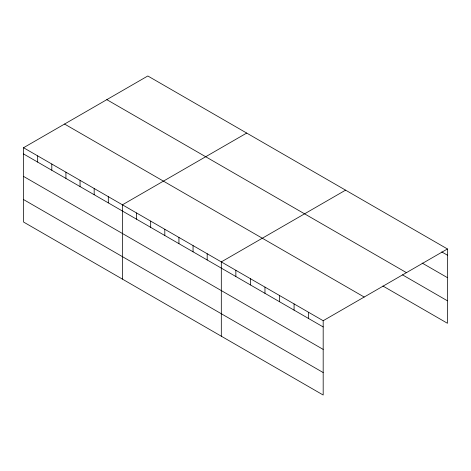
<?xml version="1.0" encoding="UTF-8"?>
<svg xmlns="http://www.w3.org/2000/svg" width="471" height="471" viewBox="0 0 471 471"><rect width="100%" height="100%" fill="white"/><g stroke="black" fill="none" stroke-linecap="round" stroke-linejoin="round"><path stroke-width="0.71" d="M382.905 286.015L447.45 323.277L447.45 248.971L147.817 75.978L23.55 147.723L23.55 222.029L323.183 395.022L323.183 320.716L23.55 147.723M246.698 133.063L122.431 204.808L122.431 279.115M345.573 190.154L221.311 261.9L221.311 336.206M323.183 320.716L447.45 248.971M441.757 251.908L447.45 255.194M422.14 263.048L447.45 277.66M106.811 99.652L406.444 272.644M402.522 274.87L447.45 300.81M64.556 124.05L364.189 297.036M23.55 153.946L323.183 326.939M23.55 176.413L323.183 349.405M23.55 199.563L323.183 372.555M308.629 312.314L308.629 318.537M294.075 303.907L294.075 310.136M279.521 295.505L279.521 301.734M264.967 287.104L264.967 293.333M250.413 278.702L250.413 284.926M235.859 270.301L235.859 276.524M207.181 253.739L207.181 259.968M193.057 245.585L193.057 251.814M178.933 237.431L178.933 243.654M164.809 229.277L164.809 235.5M150.679 221.123L150.679 227.346M136.555 212.963L136.555 219.192M108.306 196.654L108.306 202.877M94.176 188.5L94.176 194.723M80.052 180.346L80.052 186.569M65.928 172.186L65.928 178.415M51.804 164.032L51.804 170.261M37.674 155.877L37.674 162.101"/></g></svg>
